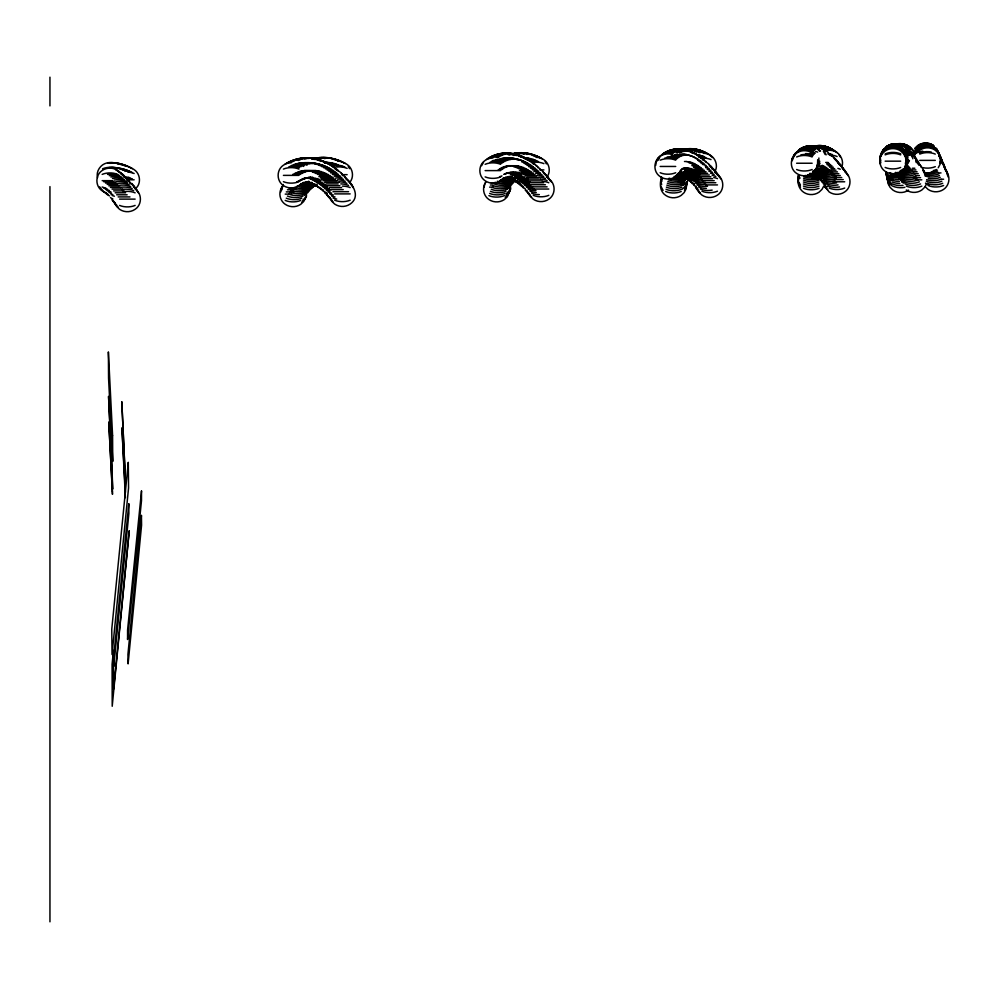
<?xml version="1.0" encoding="UTF-8"?>
<svg xmlns="http://www.w3.org/2000/svg" width="999" height="999" viewBox="0 0 999 999"><rect width="100%" height="100%" fill="white"/><g stroke="black" fill="none" stroke-linecap="round" stroke-linejoin="round"><path stroke-width="1.5" d="M280.856 191.895L281.506 188.012L283.379 184.503M281.993 189.773L282.642 185.889M484.19 187.125L484.84 183.242M509.665 190.647L507.355 196.741L504.433 199.513A13.224 12.575 0 0 1 488.898 199.513C483.266 195.679 481.78 187.387 485.976 181.955M510.626 187.125L509.977 191.009L508.104 194.518L505.182 197.29M655.669 165.459L656.318 161.576L658.204 158.067M661.613 176.998C659.577 183.329 659.502 191.308 665.671 195.379A13.224 12.575 0 0 0 681.218 195.379L684.14 192.607L686.013 189.098L687.399 180.881M791.907 160.951L792.332 158.354M792.482 160.065L794.792 153.971L797.714 151.186A13.224 12.575 0 0 1 813.248 151.186M798.626 175.911L797.976 179.795L798.626 183.691L800.499 187.188M798.701 178.122C797.04 183.292 799.113 189.061 803.508 192.183A13.224 12.575 0 0 0 819.043 192.183L821.965 189.398L823.85 185.901M816.945 167.12L817.382 164.535M818.481 162.662L816.171 168.756M819.767 161.226L817.457 167.32M841.932 166.696C843.88 160.914 840.871 154.845 835.913 151.673A13.224 12.575 0 0 0 824.063 149.887M880.906 153.996C878.87 160.052 879.42 167.495 885.151 171.328A13.224 12.575 0 0 0 900.686 171.328M881.043 155.619L881.48 153.034M905.494 165.047C907.529 158.991 906.98 151.548 901.248 147.715A13.224 12.575 0 0 0 885.713 147.715L882.791 150.499M906.318 161.226C907.979 156.069 905.906 150.287 901.51 147.178A13.224 12.575 0 0 0 885.976 147.178M907.404 157.892L905.718 162.812M912.736 154.558L913.086 151.686M912.849 154.87L913.311 152.098M913.011 155.295L913.448 152.71M913.223 155.832L915.534 149.738L918.456 146.953A13.224 12.575 0 0 1 933.99 146.953M939.709 163.287L940.134 160.689M282.292 186.738C278.097 192.17 279.583 200.462 285.214 204.296A13.224 12.575 0 0 0 300.749 204.296L303.684 201.511L305.557 198.014M306.643 195.779L304.77 199.288L301.848 202.073M350.075 182.055C354.258 176.611 352.784 168.319 347.153 164.498A13.224 12.575 0 0 0 343.469 162.712M481.63 165.709L483.516 162.213M510.776 188.886L508.903 192.395L505.969 195.18M546.84 177.298C551.023 171.865 549.55 163.574 543.906 159.74A13.224 12.575 0 0 0 536.138 157.343M657.317 160.689L659.19 157.18M658.341 159.915L660.214 156.406M660.876 181.331L662.125 178.996M680.519 170.342L678.633 173.838A13.224 12.575 0 0 1 676.286 175.287M679.582 172.852L681.468 169.343M680.581 171.965L681.83 169.63M685.814 184.353L687.699 180.856M687.2 182.755L685.326 186.264L682.392 189.048M684.877 188.274L686.75 184.765M684.477 190.384L686.363 186.875M714.585 172.09C718.169 166.808 716.158 159.241 711.038 155.707A13.224 12.575 0 0 0 703.259 153.297M793.531 156.706L795.404 153.197M794.193 156.044L796.078 152.547M815.596 169.63L817.482 166.134L817.694 159.653M816.795 167.982L818.668 164.473L818.893 158.004M820.042 163.274L818.169 166.771L815.246 169.555M881.168 153.459L883.054 149.95L886.275 146.741A13.224 12.575 0 0 1 901.822 146.741M880.693 154.645L883.353 149.525M883.703 149.201L880.531 155.419L879.882 159.303L880.531 163.187M882.229 152.51L883.478 150.175M880.419 156.294L882.292 152.785L885.214 150A13.224 12.575 0 0 1 900.761 150L903.683 152.785L905.556 156.294L906.205 160.177M880.344 157.28L882.229 153.771L885.151 150.986A13.224 12.575 0 0 1 900.686 150.986L903.608 153.771L905.494 157.28L906.143 161.164M905.369 163.137C908.141 159.041 907.567 153.446 904.744 149.525M905.494 163.774C908.703 159.453 908.703 153.334 905.494 149.001M905.943 163.686L907.816 160.177M906.43 163.699L908.316 160.202M906.967 163.836L908.853 160.327M907.554 164.073L909.427 160.577M913.91 153.883L915.783 150.387L918.718 147.602A13.224 12.575 0 0 1 934.252 147.602L937.549 150.699M914.21 154.645L916.095 151.136L919.018 148.364A13.224 12.575 0 0 1 934.552 148.364L937.474 151.136L941.133 158.079L941.782 161.963M914.56 155.507L916.445 152.01L919.367 149.226A13.224 12.575 0 0 1 934.902 149.226L938.311 152.422M926.635 183.716L924.749 187.225L921.827 190.01A13.224 12.575 0 0 1 906.293 190.01M938.223 167.77L940.096 164.261L940.746 160.377L939.784 155.007M302.984 199.95L305.906 197.165M506.818 193.157L509.74 190.384M683.441 185.339L686.363 182.555M793.681 155.844L796.615 153.059A13.224 12.575 0 0 1 812.15 153.059M882.579 151.149L885.501 148.364A13.224 12.575 0 0 1 901.036 148.364L903.97 151.149L905.843 154.645L906.493 158.541M882.417 151.91L885.339 149.126A13.224 12.575 0 0 1 900.873 149.126L903.795 151.91L905.681 155.419L906.33 159.303M914.984 148.264L917.919 145.429A13.224 12.575 0 0 1 933.453 145.429M915.047 148.464L917.994 145.567A13.224 12.575 0 0 1 933.528 145.567M915.159 148.776L918.118 145.804M915.321 149.201L918.243 146.416A13.224 12.575 0 0 1 933.79 146.416M916.832 152.984L919.754 150.212A13.224 12.575 0 0 1 935.301 150.212L938.223 152.984L942.257 160.677L942.906 164.56M919.754 160.377L935.301 160.377M885.151 161.164L900.686 161.164M684.49 161.501L686.95 161.501M687.162 161.85L689.622 161.85M688.536 162.2L690.996 162.2M825.686 162.45L828.146 162.45M688.711 162.662L692.394 162.662M690.147 163.224L693.83 163.224M796.615 163.237L812.15 163.237M826.935 163.461L829.382 163.461M691.608 163.911L695.292 163.911M693.081 164.698L696.765 164.698M826.972 164.598L830.656 164.598M508.304 165.709L516.67 165.734M691.87 165.597L698.276 165.597M506.78 165.934L510.464 165.934M828.271 165.822L831.955 165.822M511.875 165.971L518.281 165.971M505.294 166.259L508.978 166.259M513.498 166.309L519.905 166.309M660.177 166.458L675.711 166.458M503.833 166.708L507.517 166.708M513.773 166.771L521.54 166.771M693.393 166.608L699.799 166.608M829.595 167.17L833.278 167.17M502.397 167.258L506.081 167.258M515.434 167.333L523.201 167.333M693.568 167.732L701.335 167.732M500.998 167.932L504.682 167.932M517.107 168.019L524.875 168.019M912.374 168.232L914.834 168.232M830.956 168.619L834.64 168.619M499.625 168.706L503.309 168.706M518.781 168.806L526.56 168.806M695.129 168.968L702.896 168.968M498.289 169.593L501.973 169.593M520.479 169.705L528.246 169.705M912.237 169.905L915.921 169.905M540.222 169.917L543.906 169.917M696.703 170.305L704.482 170.305M829.607 170.18L836.013 170.18M304.32 170.492L316.059 170.517M302.61 170.704L310.389 170.704M485.139 170.604L500.674 170.604M519.455 170.717L529.957 170.717M311.276 170.742L317.807 170.742M300.924 171.041L308.691 171.041M310.302 171.091L319.568 171.091M299.25 171.478L307.018 171.478M312.075 171.553L321.341 171.553M698.301 171.766L706.068 171.766M913.361 171.678L917.045 171.678M521.166 171.84L531.668 171.84M831.006 171.853L837.412 171.853M297.59 172.04L305.357 172.04M312.475 172.115L323.102 172.115M295.954 172.702L303.721 172.702M314.248 172.802L324.875 172.802M938.548 172.927L941.008 172.927M521.528 173.077L533.379 173.077M697.177 173.314L707.679 173.314M294.343 173.489L302.11 173.489M316.021 173.589L326.648 173.589M831.068 173.626L838.835 173.626M914.51 173.564L918.193 173.564M292.744 174.375L300.524 174.375M523.251 174.425L535.102 174.425M317.794 174.5L328.421 174.5M343.469 174.663L347.153 174.663M698.801 174.987L709.29 174.987M283.416 175.374L298.951 175.374M319.555 175.512L330.182 175.512M832.504 175.499L840.271 175.499M915.696 175.549L919.38 175.549M524.975 175.874L536.825 175.874M318.868 176.648L331.955 176.648M699.063 176.761L710.913 176.761M125.15 177.21L128.834 177.21M526.698 177.435L538.548 177.435M833.965 177.485L841.732 177.485M912.824 177.635L920.591 177.635M126.923 177.959L130.607 177.959M320.629 177.884L333.703 177.884M700.699 178.646L712.549 178.646M125.974 178.821L132.38 178.821M321.141 179.221L335.452 179.221M525.961 179.108L540.272 179.108M941.145 179.221L943.605 179.221M832.716 179.583L843.218 179.583M127.735 179.808L134.141 179.808M915.421 179.832L921.827 179.832M102.173 180.669L112.662 180.669M322.877 180.682L337.187 180.682M702.334 180.632L714.185 180.632M527.672 180.881L541.995 180.881M103.859 181.806L114.361 181.806M832.854 181.781L844.704 181.781M324.613 182.243L338.923 182.243M528.159 182.767L543.706 182.767M703.97 182.717L715.833 182.717M491.271 182.992L493.731 182.992M105.544 183.054L116.034 183.054M326.323 183.916L338.174 183.916M107.205 184.403L117.695 184.403M529.87 184.753L545.417 184.753M490.434 185.002L492.894 185.002M705.619 184.915L717.482 184.915M328.022 185.702L339.872 185.702M108.841 185.864L119.331 185.864M531.58 186.85L547.115 186.85M489.635 187.125L493.331 187.125M110.452 187.437L120.941 187.437M329.707 187.587L341.558 187.587M288.624 187.762L296.391 187.762M533.266 189.048L548.801 189.048M112.038 189.123L122.54 189.123M331.368 189.585L343.219 189.585M287.437 189.773L293.843 189.773M113.611 190.909L124.101 190.909M333.017 191.683L348.551 191.683M286.301 191.895L294.081 191.895M115.147 192.807L125.637 192.807M334.64 193.893L350.174 193.893M285.214 194.118L291.621 194.118M116.658 194.805L127.148 194.805M118.132 196.915L129.982 196.915M119.58 199.126L135.127 199.126M934.315 147.228L937.237 150M941.183 161.801L945.017 167.158L945.666 171.041M908.178 149.4L916.695 159.278L919.005 165.372M909.889 151.324L912.824 154.108L914.697 157.617M910.813 152.46L913.735 155.232L915.608 158.741L916.258 162.625M911.762 153.696L914.684 156.468L916.995 162.562M913.723 155.969L915.671 157.817L917.981 163.911M916.895 160.652L920.716 166.009M918.193 163.386L921.115 166.171M922.801 170.592L924.749 172.452M925.136 186.613L928.059 189.398A13.224 12.575 0 0 0 943.605 189.398C949.237 185.564 950.711 177.273 946.528 171.828M887.462 174.113L890.384 176.898M890.908 180.157L887.986 177.372L886.101 173.863M890.259 181.006L886.438 175.649L885.788 171.766M891.608 183.828L888.685 181.044L886.812 177.547M892.032 185.826L889.11 183.042L887.224 179.545L886.163 173.664M834.64 158.454L837.562 161.239L839.435 164.735M836.013 160.015L840.196 165.135M837.412 161.676L840.334 164.46L842.219 167.969M838.835 163.449L841.757 166.234L843.643 169.743M840.271 165.335L843.206 168.119L845.079 171.616M841.732 167.32L844.667 170.105L846.54 173.601M843.218 169.405L846.141 172.19L848.014 175.699M844.704 171.603C851.747 176.199 851.747 187.35 844.704 191.945A13.224 12.575 0 0 1 829.17 191.945L824.987 186.825M820.554 151.024L817.632 148.239A13.224 12.575 0 0 0 802.097 148.239M819.717 151.236L816.795 148.451A13.224 12.575 0 0 0 801.26 148.451M824.749 186.975L827.671 189.748M712.437 157.517L709.515 154.733A13.224 12.575 0 0 0 698.988 152.61M712.212 167.595L707.679 163.149A13.224 12.575 0 0 0 705.282 161.838M710.913 166.596L713.835 169.368L715.721 172.877M712.549 168.469L715.471 171.254L717.344 174.75M714.185 170.454L717.107 173.239L718.993 176.748M715.833 172.552L718.756 175.325L720.629 178.833M717.482 174.738C724.512 179.333 724.512 190.497 717.482 195.08A13.224 12.575 0 0 1 701.935 195.08L699.013 192.308L697.14 188.799M695.729 188.012L698.651 190.797M697.364 190.11L700.287 192.894M543.706 172.59L546.628 175.374L548.501 178.871M545.417 174.575L548.339 177.36L550.212 180.869M547.115 176.673L551.286 181.793M548.801 178.871C555.844 183.466 555.844 194.618 548.801 199.213A13.224 12.575 0 0 1 533.266 199.213L530.344 196.428L528.459 192.932M525.237 190.147L528.159 192.932M529.87 194.917L525.699 189.798M531.58 197.015L528.646 194.231L526.773 190.734M343.069 174.862L340.147 172.078A13.224 12.575 0 0 0 336.463 170.292M343.556 175.537L347.739 180.644M345.242 177.422C352.485 183.891 361.114 196.328 350.174 204.058A13.224 12.575 0 0 1 334.64 204.058L331.718 201.274L329.832 197.777M346.915 179.408L349.837 182.193L351.71 185.702M348.551 181.518L351.473 184.291L353.359 187.8M325.1 193.094L328.022 195.866M326.785 194.98L329.707 197.765M331.368 199.75L328.446 196.978L326.573 193.469M333.017 201.86L328.833 196.741M133.679 186.738L136.601 189.523L138.474 193.032M112.225 200.2L115.147 202.972M116.658 204.982L113.736 202.198L111.851 198.689M118.132 207.08L115.21 204.308L113.337 200.799M936.35 148.177L939.435 154.208M936.712 149.201L940.646 156.943L941.295 160.827M941.008 158.629L943.318 164.723M941.682 160.202L944.267 165.384L944.917 169.268M943.93 165.547L946.24 171.641M944.754 167.532L946.64 171.041L947.277 174.925M945.628 169.63L947.502 173.139L948.151 177.023M923.513 170.255L925.399 173.751M922.302 168.157L924.187 171.666M917.756 160.839L919.629 164.348M911.113 152.185L912.986 155.682M910.314 151.386L912.187 154.882L912.836 158.766M909.552 150.699L911.862 156.793M908.84 150.112L910.726 153.621M908.178 149.65L910.052 153.159M907.554 149.301L909.864 155.394M906.967 149.051L908.853 152.56M906.43 148.926L908.74 155.02M905.943 148.913L907.816 152.41M905.094 149.201L907.404 155.307M885.826 172.19L887.699 175.687L890.621 178.471A13.224 12.575 0 0 0 893.019 179.783M887.686 181.643L889.572 185.152M838.835 154.458L840.084 156.793M838.086 163.287L836.213 159.778L833.278 157.005A13.224 12.575 0 0 0 830.881 155.682M834.877 158.441L836.138 160.777M833.578 157.205L834.839 159.54M824.312 151.299L826.198 154.808M823.313 151.061L825.199 154.57M798.775 175.886L800.024 178.222M799.212 182.742L800.461 185.077M710.601 165.934L712.474 169.43M708.99 164.373L710.252 166.708M661.213 186.875L663.099 190.384M545.117 161.563L546.366 163.898M546.166 175.824L541.995 170.704A13.224 12.575 0 0 0 539.597 169.393M543.194 171.716L544.443 174.051M348.276 166.309L349.525 168.644M344.792 176.536L346.041 178.871M341.346 173.289L342.595 175.624M137 190.921L135.115 187.412L132.193 184.64A13.224 12.575 0 0 0 129.795 183.317M133.604 185.414L134.865 187.75M132.068 183.516L133.953 187.025M114.785 203.009L116.658 206.518L119.58 209.303A13.224 12.575 0 0 0 135.127 209.303C142.158 204.708 142.158 193.556 135.127 188.961C141.471 184.291 140.584 173.851 134.141 169.63A13.224 12.575 0 0 0 130.457 167.844M99.688 186.863L103.859 191.97A13.224 12.575 0 0 0 107.542 193.756M943.556 163.699L944.205 167.595M941.682 159.328L942.319 163.212M940.196 155.919L940.846 159.803M939.709 155.507L940.359 159.403M939.11 153.509L940.009 158.529M938.848 152.922L939.697 157.767M938.461 152.098L939.11 155.981M938.223 151.686L938.96 155.856M887.05 177.76L888.198 183.853L890.084 187.35L893.006 190.135A13.224 12.575 0 0 0 908.541 190.135M880.269 157.879L880.693 160.477M880.057 158.541L880.693 162.425M879.769 160.177L880.419 164.061M797.951 175.687L798.601 179.57M797.939 177.697L798.588 181.581M661.413 178.871L661.837 181.468M660.963 180.881L661.613 184.765M97.54 177.672C96.229 172.864 98.664 167.77 102.56 164.91A13.224 12.575 0 0 1 114.41 163.124M125.399 492.47L121.94 427.834L125.387 497.664M49.95 77.173L49.95 105.894M49.95 186.601L49.95 921.827M135.127 205.419A13.224 7.767 0 0 1 119.58 205.419M123.264 191.733A13.224 7.767 0 0 1 135.127 192.844M350.174 200.175A13.224 7.767 0 0 1 334.64 200.175M342.407 186.114A13.224 7.767 0 0 1 350.174 187.6M548.801 195.329A13.224 7.767 0 0 1 533.266 195.329M542.407 181.319A13.224 7.767 0 0 1 548.801 182.755M717.482 191.196A13.224 7.767 0 0 1 701.935 191.196M713.786 177.522A13.224 7.767 0 0 1 717.482 178.634M844.704 188.062A13.224 7.767 0 0 1 829.17 188.062M921.827 186.126A13.224 7.767 0 0 1 906.293 186.126M943.605 185.502A13.224 7.767 0 0 1 928.059 185.502M904.857 187.35A13.224 7.767 0 0 1 893.006 186.251M819.043 188.299A13.224 7.767 0 0 1 803.508 188.299M681.218 191.496A13.224 7.767 0 0 1 665.671 191.496M504.433 195.629A13.224 7.767 0 0 1 488.898 195.629M300.749 200.412A13.224 7.767 0 0 1 285.214 200.412M121.816 189.523A13.224 7.767 0 0 1 133.679 190.634M336.7 199.076A13.224 7.767 0 0 1 333.017 197.964M340.784 183.916A13.224 7.767 0 0 1 348.551 185.402M539.348 194.618A13.224 7.767 0 0 1 531.58 193.132M540.721 179.121A13.224 7.767 0 0 1 547.115 180.557M712.15 190.11A13.224 7.767 0 0 1 700.287 188.998M712.15 175.325A13.224 7.767 0 0 1 715.833 176.436M839.522 186.975A13.224 7.767 0 0 1 827.671 185.864M920.591 183.928A13.224 7.767 0 0 1 905.057 183.928M942.694 183.304A13.224 7.767 0 0 1 927.159 183.304M903.021 185.364A13.224 7.767 0 0 1 892.494 184.041M818.968 186.089A13.224 7.767 0 0 1 803.421 186.089M681.555 189.286A13.224 7.767 0 0 1 666.021 189.286M505.182 193.406A13.224 7.767 0 0 1 489.635 193.406M301.848 198.189A13.224 7.767 0 0 1 286.301 198.189M120.342 187.412A13.224 7.767 0 0 1 132.193 188.524M335.052 196.978A13.224 7.767 0 0 1 331.368 195.866M339.136 181.818A13.224 7.767 0 0 1 346.915 183.304M536.263 192.482A13.224 7.767 0 0 1 529.87 191.034M539.023 177.023A13.224 7.767 0 0 1 545.417 178.459M706.418 188.399A13.224 7.767 0 0 1 698.651 186.913M710.501 173.239A13.224 7.767 0 0 1 714.185 174.338M838.049 184.877A13.224 7.767 0 0 1 826.198 183.779M919.38 181.83A13.224 7.767 0 0 1 903.845 181.83M941.832 181.206A13.224 7.767 0 0 1 926.298 181.206M899.799 183.429A13.224 7.767 0 0 1 892.032 181.943M818.93 183.978A13.224 7.767 0 0 1 803.383 183.978M681.955 187.163A13.224 7.767 0 0 1 666.408 187.163M505.969 191.296A13.224 7.767 0 0 1 490.434 191.296M302.984 196.066A13.224 7.767 0 0 1 287.437 196.066M118.831 185.414A13.224 7.767 0 0 1 130.682 186.513M126.998 180.844A13.224 12.575 0 0 1 130.682 182.63M333.391 194.98A13.224 7.767 0 0 1 329.707 193.881M337.475 179.82A13.224 7.767 0 0 1 345.242 181.306M535.939 190.534A13.224 7.767 0 0 1 528.159 189.048M537.312 175.037A13.224 7.767 0 0 1 543.706 176.473M707.529 186.239A13.224 7.767 0 0 1 697.002 184.927M708.865 171.254A13.224 7.767 0 0 1 712.549 172.352M836.588 182.892A13.224 7.767 0 0 1 824.737 181.793M837.874 168.406A13.224 7.767 0 0 1 840.271 169.218M827.135 186.988A13.224 12.575 0 0 1 824.737 185.677M918.193 179.845A13.224 7.767 0 0 1 902.659 179.845M941.008 179.221A13.224 7.767 0 0 1 926.622 179.658M929.145 184.89A13.224 12.575 0 0 1 925.461 183.104M899.375 181.431A13.224 7.767 0 0 1 891.608 179.945M818.943 181.98A13.224 7.767 0 0 1 803.408 181.98M682.392 185.165A13.224 7.767 0 0 1 666.857 185.165M506.818 189.273A13.224 7.767 0 0 1 491.271 189.273M304.158 194.043A13.224 7.767 0 0 1 288.624 194.043M117.295 183.516A13.224 7.767 0 0 1 129.146 184.628M126.748 179.42A13.224 12.575 0 0 1 129.146 180.732M331.705 193.094A13.224 7.767 0 0 1 328.022 191.983M335.789 177.934A13.224 7.767 0 0 1 343.556 179.42M534.215 188.649A13.224 7.767 0 0 1 526.448 187.163M535.601 173.152A13.224 7.767 0 0 1 541.995 174.588M705.893 184.365A13.224 7.767 0 0 1 695.379 183.042M707.23 169.368A13.224 7.767 0 0 1 710.913 170.479M697.777 188.249A13.224 12.575 0 0 1 695.379 186.925M835.152 181.019A13.224 7.767 0 0 1 823.301 179.907M825.698 185.115A13.224 12.575 0 0 1 823.301 183.791M917.045 177.959A13.224 7.767 0 0 1 901.498 177.959M903.908 183.167A13.224 12.575 0 0 1 901.498 181.843M940.209 177.335A13.224 7.767 0 0 1 928.358 178.434M899 179.533A13.224 7.767 0 0 1 891.233 178.059M819.005 180.07A13.224 7.767 0 0 1 803.471 180.07M682.891 183.254A13.224 7.767 0 0 1 667.357 183.254M507.704 187.362A13.224 7.767 0 0 1 492.17 187.362M305.382 192.133A13.224 7.767 0 0 1 289.835 192.133M114.435 196.216A13.224 7.767 0 0 1 112.038 195.404M115.722 181.731A13.224 7.767 0 0 1 127.585 182.829M123.901 177.16A13.224 12.575 0 0 1 127.585 178.946M330.007 191.308A13.224 7.767 0 0 1 326.323 190.21M334.091 176.149A13.224 7.767 0 0 1 341.858 177.635M532.504 186.875A13.224 7.767 0 0 1 524.725 185.389M533.878 171.378A13.224 7.767 0 0 1 540.272 172.815M537.874 167.62A13.224 12.575 0 0 1 540.272 168.931M705.606 182.38A13.224 7.767 0 0 1 693.756 181.269M705.606 167.595A13.224 7.767 0 0 1 709.29 168.706M696.153 186.476A13.224 12.575 0 0 1 693.756 185.152M836.263 178.571A13.224 7.767 0 0 1 821.877 178.134M825.561 183.804A13.224 12.575 0 0 1 821.877 182.018M915.921 176.186A13.224 7.767 0 0 1 900.386 176.186M904.07 181.855A13.224 12.575 0 0 1 900.386 180.07M939.46 175.549A13.224 7.767 0 0 1 925.086 175.986M898.675 177.747A13.224 7.767 0 0 1 890.908 176.261M819.118 178.284A13.224 7.767 0 0 1 803.583 178.284M683.441 181.456A13.224 7.767 0 0 1 667.894 181.456M508.641 185.564A13.224 7.767 0 0 1 493.094 185.564M306.631 190.322A13.224 7.767 0 0 1 291.096 190.322M306.631 194.206A13.224 12.575 0 0 1 304.233 195.517M112.85 194.543A13.224 7.767 0 0 1 110.452 193.719M114.136 180.045A13.224 7.767 0 0 1 125.986 181.156M112.85 198.926A13.224 12.575 0 0 1 110.452 197.615M122.303 175.487A13.224 12.575 0 0 1 125.986 177.273M331.006 189.972A13.224 7.767 0 0 1 324.613 188.536M332.38 174.475A13.224 7.767 0 0 1 340.147 175.961M327.01 193.731A13.224 12.575 0 0 1 324.613 192.42M530.781 185.202A13.224 7.767 0 0 1 523.001 183.716M532.155 169.705A13.224 7.767 0 0 1 538.548 171.154M525.399 188.923A13.224 12.575 0 0 1 523.001 187.6M536.151 165.946A13.224 12.575 0 0 1 538.548 167.258M703.995 180.707A13.224 7.767 0 0 1 692.132 179.608M705.282 166.221A13.224 7.767 0 0 1 707.679 167.033M694.53 184.803A13.224 12.575 0 0 1 692.132 183.491M836.013 176.473A13.224 7.767 0 0 1 820.479 176.473M824.163 182.143A13.224 12.575 0 0 1 820.479 180.357M914.834 174.513A13.224 7.767 0 0 1 899.287 174.513M902.971 180.182A13.224 12.575 0 0 1 899.287 178.396M938.76 173.876A13.224 7.767 0 0 1 926.897 174.975M897.015 176.024A13.224 7.767 0 0 1 890.621 174.588M818.131 177.035A13.224 7.767 0 0 1 803.745 176.598M684.028 179.758A13.224 7.767 0 0 1 668.493 179.758M684.028 183.641A13.224 12.575 0 0 1 681.63 184.965M509.615 183.866A13.224 7.767 0 0 1 494.08 183.866M509.615 187.75A13.224 12.575 0 0 1 505.931 189.535M307.929 188.624A13.224 7.767 0 0 1 292.395 188.624M307.929 192.507A13.224 12.575 0 0 1 304.245 194.293M111.239 192.969A13.224 7.767 0 0 1 108.841 192.158M112.525 178.471A13.224 7.767 0 0 1 124.376 179.583M120.692 173.913A13.224 12.575 0 0 1 124.376 175.699M329.27 188.411A13.224 7.767 0 0 1 322.877 186.963M330.657 172.914A13.224 7.767 0 0 1 338.424 174.4M326.573 192.645A13.224 12.575 0 0 1 322.877 190.859M334.74 168.731A13.224 12.575 0 0 1 338.424 170.517M529.058 183.641A13.224 7.767 0 0 1 521.278 182.155M530.432 168.144A13.224 7.767 0 0 1 536.825 169.593M523.676 187.362A13.224 12.575 0 0 1 521.278 186.039M533.141 163.911A13.224 12.575 0 0 1 536.825 165.697M702.384 179.146A13.224 7.767 0 0 1 690.534 178.047A13.224 12.575 0 0 1 682.729 175.774M702.384 164.373A13.224 7.767 0 0 1 706.068 165.472M694.218 183.716A13.224 12.575 0 0 1 690.534 181.93M702.384 159.803A13.224 12.575 0 0 1 706.068 161.588M834.64 174.912A13.224 7.767 0 0 1 819.093 174.912M822.776 180.582A13.224 12.575 0 0 1 819.093 178.796M913.773 172.952A13.224 7.767 0 0 1 899.387 173.389M901.922 178.621A13.224 12.575 0 0 1 898.226 176.835M938.086 172.303A13.224 7.767 0 0 1 926.235 173.414M894.08 174.113A13.224 7.767 0 0 1 891.545 173.451M815.808 176.124A13.224 7.767 0 0 1 805.107 175.462M684.665 178.172A13.224 7.767 0 0 1 669.13 178.172M684.665 182.055A13.224 12.575 0 0 1 680.981 183.841M509.49 182.717A13.224 7.767 0 0 1 495.104 182.28M510.639 186.164A13.224 12.575 0 0 1 506.955 187.949M309.265 187.025A13.224 7.767 0 0 1 294.88 187.475M309.265 190.909A13.224 12.575 0 0 1 305.582 192.695M110.889 191.796A13.224 7.767 0 0 1 107.205 190.684M110.889 177.01A13.224 7.767 0 0 1 122.74 178.122M109.603 195.891A13.224 12.575 0 0 1 107.193 194.568M119.056 172.452A13.224 12.575 0 0 1 122.74 174.238M327.535 186.95A13.224 7.767 0 0 1 321.141 185.514M328.908 171.453A13.224 7.767 0 0 1 336.688 172.939M323.539 190.709A13.224 12.575 0 0 1 321.141 189.398M333.004 167.27A13.224 12.575 0 0 1 336.688 169.056M530.082 182.018A13.224 7.767 0 0 1 519.555 180.707M528.708 166.696A13.224 7.767 0 0 1 535.102 168.132M523.251 186.376A13.224 12.575 0 0 1 519.555 184.59M531.418 162.462A13.224 12.575 0 0 1 535.102 164.248M700.799 177.697A13.224 7.767 0 0 1 688.935 176.598M700.799 162.924A13.224 7.767 0 0 1 704.482 164.023M692.619 182.268A13.224 12.575 0 0 1 688.935 180.482M702.085 158.829A13.224 12.575 0 0 1 704.482 160.14M821.428 179.121A13.224 12.575 0 0 1 817.744 177.335M833.278 173.451A13.224 7.767 0 0 1 821.428 174.563M900.898 177.16A13.224 12.575 0 0 1 897.214 175.387M912.749 171.491A13.224 7.767 0 0 1 900.898 172.602M937.462 170.841A13.224 7.767 0 0 1 931.068 172.29M893.893 177.223A13.224 12.575 0 0 1 890.196 175.437M816.071 174.65A13.224 7.767 0 0 1 807.904 174.65M818.593 178.147A13.224 12.575 0 0 1 816.071 179.208M681.68 177.797A13.224 7.767 0 0 1 673.501 177.797M685.364 180.582A13.224 12.575 0 0 1 681.68 182.367M510.551 181.231A13.224 7.767 0 0 1 497.327 181.231M511.713 184.678A13.224 12.575 0 0 1 508.029 186.463M310.639 185.539A13.224 7.767 0 0 1 298.788 186.651M310.639 189.423A13.224 12.575 0 0 1 306.955 191.209M109.228 190.434A13.224 7.767 0 0 1 105.544 189.335M109.228 175.662A13.224 7.767 0 0 1 121.079 176.761M107.942 194.53A13.224 12.575 0 0 1 105.544 193.219M117.395 171.091A13.224 12.575 0 0 1 121.079 172.877M327.16 185.652A13.224 7.767 0 0 1 319.393 184.166M327.16 170.105A13.224 7.767 0 0 1 334.94 171.591M323.077 189.835A13.224 12.575 0 0 1 319.393 188.049M331.243 165.921A13.224 12.575 0 0 1 334.94 167.707M528.359 180.682A13.224 7.767 0 0 1 517.844 179.358M526.985 165.347A13.224 7.767 0 0 1 533.379 166.796M521.528 185.04A13.224 12.575 0 0 1 517.844 183.242M530.981 161.588A13.224 12.575 0 0 1 533.379 162.912M699.213 176.361A13.224 7.767 0 0 1 688.523 175.699M699.213 161.576A13.224 7.767 0 0 1 702.896 162.687M691.046 180.919A13.224 12.575 0 0 1 687.362 179.133M699.213 157.018A13.224 12.575 0 0 1 702.896 158.804M822.814 178.334A13.224 12.575 0 0 1 816.42 175.999M828.271 153.871A13.224 12.575 0 0 1 831.955 155.657M831.955 172.115A13.224 7.767 0 0 1 820.104 173.214M903.995 176.436A13.224 12.575 0 0 1 896.215 174.038M911.762 170.155A13.224 7.767 0 0 1 901.235 171.466M929.107 175.774A13.224 12.575 0 0 1 925.024 175.162M936.875 169.493A13.224 7.767 0 0 1 933.191 170.604M897.826 176.473A13.224 12.575 0 0 1 895.079 176.199M893.743 175.861A13.224 12.575 0 0 1 890.059 174.076M812.299 173.664A13.224 7.767 0 0 1 809.54 173.489M815.047 178.184A13.224 12.575 0 0 1 812.299 178.459M682.417 176.436A13.224 7.767 0 0 1 674.238 176.436M686.101 179.208A13.224 12.575 0 0 1 678.321 181.618M509.14 180.519A13.224 7.767 0 0 1 500.974 180.519M512.824 183.304A13.224 12.575 0 0 1 506.431 185.639M310.889 184.603A13.224 7.767 0 0 1 300.187 185.265M312.05 188.049A13.224 12.575 0 0 1 308.366 189.835M107.542 189.198A13.224 7.767 0 0 1 103.859 188.087M107.542 174.413A13.224 7.767 0 0 1 119.405 175.524M115.722 169.855A13.224 12.575 0 0 1 119.405 171.641M325.412 184.415A13.224 7.767 0 0 1 317.645 182.929M325.412 168.868A13.224 7.767 0 0 1 333.179 170.354M321.328 188.599A13.224 12.575 0 0 1 317.632 186.813M329.495 164.685A13.224 12.575 0 0 1 333.179 166.471M527.984 179.233A13.224 7.767 0 0 1 516.121 178.134M525.274 164.123A13.224 7.767 0 0 1 531.668 165.559M519.805 183.804A13.224 12.575 0 0 1 516.121 182.018M527.984 159.89A13.224 12.575 0 0 1 531.668 161.676M700.187 174.463A13.224 7.767 0 0 1 686.962 174.463M697.652 160.352A13.224 7.767 0 0 1 701.335 161.451M692.195 180.245A13.224 12.575 0 0 1 685.801 177.909M697.652 155.782A13.224 12.575 0 0 1 701.335 157.567M822.889 177.16A13.224 12.575 0 0 1 815.122 174.763M828.258 153.109A13.224 12.575 0 0 1 830.656 154.42M830.656 170.879A13.224 7.767 0 0 1 818.805 171.978M903.034 175.2A13.224 12.575 0 0 1 895.266 172.79M910.813 168.906A13.224 7.767 0 0 1 903.034 170.392M928.571 174.538A13.224 12.575 0 0 1 924.487 173.926M896.365 175.15A13.224 12.575 0 0 1 889.972 172.827M816.732 176.598A13.224 12.575 0 0 1 812.649 177.21M681.867 175.387A13.224 7.767 0 0 1 676.36 175.387M686.875 177.947A13.224 12.575 0 0 1 679.108 180.357M510.289 179.258A13.224 7.767 0 0 1 502.122 179.258M513.973 182.043A13.224 12.575 0 0 1 507.579 184.365M312.337 183.341A13.224 7.767 0 0 1 301.636 184.003M313.486 186.788A13.224 12.575 0 0 1 307.093 189.111M105.857 188.062A13.224 7.767 0 0 1 102.173 186.963M102.173 174.388A13.224 7.767 0 0 1 117.707 174.388M105.857 192.632A13.224 12.575 0 0 1 102.173 190.846C95.13 186.251 95.13 175.1 102.173 170.504A13.224 12.575 0 0 1 117.707 170.504M323.651 183.279A13.224 7.767 0 0 1 315.871 181.806M323.651 167.745A13.224 7.767 0 0 1 331.418 169.231M319.555 187.475A13.224 12.575 0 0 1 315.871 185.689M325.025 163.012A13.224 12.575 0 0 1 331.418 165.347M526.273 178.109A13.224 7.767 0 0 1 514.41 177.01M523.563 162.999A13.224 7.767 0 0 1 529.957 164.435M520.804 183.229A13.224 12.575 0 0 1 514.41 180.894M526.273 158.766A13.224 12.575 0 0 1 529.957 160.552M690.646 179.121A13.224 12.575 0 0 1 684.253 176.786M696.116 154.658A13.224 12.575 0 0 1 699.799 156.443M699.799 172.902A13.224 7.767 0 0 1 687.949 174.001M697.402 159.515A13.224 7.767 0 0 1 699.799 160.327M821.615 176.036A13.224 12.575 0 0 1 813.848 173.639M829.382 169.755A13.224 7.767 0 0 1 821.615 171.241M902.122 174.063A13.224 12.575 0 0 1 895.516 172.377M909.889 167.782A13.224 7.767 0 0 1 903.496 169.218M932.154 172.79A13.224 12.575 0 0 1 923.988 172.79M817.145 175.449A13.224 12.575 0 0 1 808.978 175.449M679.944 174.4A13.224 7.767 0 0 1 677.185 174.226M686.55 177.51A13.224 12.575 0 0 1 679.944 179.196M507.405 178.484A13.224 7.767 0 0 1 503.321 178.097M515.172 180.881A13.224 12.575 0 0 1 507.405 183.279M311.276 182.842A13.224 7.767 0 0 1 303.109 182.842M314.96 185.627A13.224 12.575 0 0 1 308.566 187.962M321.878 182.268A13.224 7.767 0 0 1 314.111 180.782M321.878 166.733A13.224 7.767 0 0 1 329.645 168.219M317.794 186.451A13.224 12.575 0 0 1 314.111 184.665M323.251 162A13.224 12.575 0 0 1 329.645 164.323M519.105 182.205A13.224 12.575 0 0 1 512.712 179.882M520.479 157.13A13.224 12.575 0 0 1 528.246 159.54M524.562 177.098A13.224 7.767 0 0 1 516.396 177.098M521.853 161.975A13.224 7.767 0 0 1 528.246 163.424M691.882 153.097A13.224 12.575 0 0 1 698.276 155.432M698.276 171.89A13.224 7.767 0 0 1 686.413 172.989M695.878 158.504A13.224 7.767 0 0 1 698.276 159.316M820.379 175.025A13.224 12.575 0 0 1 812.612 172.627M824.462 150.499A13.224 12.575 0 0 1 828.146 152.285M828.146 168.744A13.224 7.767 0 0 1 820.379 170.217M904.008 172.777A13.224 12.575 0 0 1 897.164 172.44M909.015 166.758A13.224 7.767 0 0 1 905.331 167.869M816.27 174.75A13.224 12.575 0 0 1 809.427 174.413M684.902 177.547A13.224 12.575 0 0 1 680.819 178.159M515.247 180.544A13.224 12.575 0 0 1 508.628 182.243M316.471 184.578A13.224 12.575 0 0 1 308.691 186.975M320.105 181.368A13.224 7.767 0 0 1 313.499 180.32M320.105 165.822A13.224 7.767 0 0 1 327.872 167.308M316.021 185.552A13.224 12.575 0 0 1 312.337 183.766M320.105 161.026A13.224 12.575 0 0 1 327.872 163.424M518.781 181.381A13.224 12.575 0 0 1 511.013 178.971M518.781 156.231A13.224 12.575 0 0 1 526.56 158.629M522.864 176.199A13.224 7.767 0 0 1 514.697 176.199M522.864 161.413A13.224 7.767 0 0 1 526.56 162.525M688.998 177.273A13.224 12.575 0 0 1 681.231 174.862M693.081 152.747A13.224 12.575 0 0 1 696.765 154.533M696.765 170.979A13.224 7.767 0 0 1 686.251 172.303M694.367 157.605A13.224 7.767 0 0 1 696.765 158.416M821.915 173.838A13.224 12.575 0 0 1 812.549 172.427M823.251 149.588A13.224 12.575 0 0 1 826.935 151.373M826.935 167.832A13.224 7.767 0 0 1 819.168 169.318M903.171 171.865A13.224 12.575 0 0 1 900.411 172.14M908.178 165.859A13.224 7.767 0 0 1 904.495 166.958M814.023 174.101A13.224 12.575 0 0 1 809.939 173.489M685.826 176.611A13.224 12.575 0 0 1 677.647 176.611M513.986 180.682A13.224 12.575 0 0 1 509.902 181.306M316.845 184.353A13.224 12.575 0 0 1 310.227 186.039M321.091 180.394A13.224 7.767 0 0 1 311.725 179.533M318.331 165.035A13.224 7.767 0 0 1 326.111 166.521M316.958 185.302A13.224 12.575 0 0 1 310.564 182.967M318.331 160.227A13.224 12.575 0 0 1 326.111 162.625M517.107 180.582A13.224 12.575 0 0 1 509.328 178.184M518.481 155.507A13.224 12.575 0 0 1 524.875 157.842M521.191 175.399A13.224 7.767 0 0 1 513.011 175.399M521.191 160.627A13.224 7.767 0 0 1 524.875 161.726M687.524 176.473A13.224 12.575 0 0 1 679.745 174.076M691.608 151.948A13.224 12.575 0 0 1 695.292 153.734M695.292 170.192A13.224 7.767 0 0 1 687.524 171.678M692.894 156.806A13.224 7.767 0 0 1 695.292 157.617M822.077 172.715A13.224 12.575 0 0 1 813.898 172.715M822.077 148.801A13.224 12.575 0 0 1 825.761 150.587M825.761 167.045A13.224 7.767 0 0 1 819.367 168.481M903.708 170.729A13.224 12.575 0 0 1 900.998 171.279M903.708 146.816A13.224 12.575 0 0 1 907.392 148.601M907.392 165.06A13.224 7.767 0 0 1 904.994 165.871M682.704 176.398A13.224 12.575 0 0 1 678.621 175.787M513.973 180.195A13.224 12.575 0 0 1 508.466 180.195M315.884 184.603A13.224 12.575 0 0 1 311.788 185.215M316.571 184.69A13.224 12.575 0 0 1 308.791 182.293M316.571 159.553A13.224 12.575 0 0 1 324.338 161.95M319.318 179.72A13.224 7.767 0 0 1 312.475 179.508M316.571 164.348A13.224 7.767 0 0 1 324.338 165.834M515.434 179.907A13.224 12.575 0 0 1 507.654 177.51M515.434 154.758A13.224 12.575 0 0 1 523.201 157.168M522.04 174.063A13.224 7.767 0 0 1 512.674 174.937M516.808 159.603A13.224 7.767 0 0 1 523.201 161.051M688.811 175.524A13.224 12.575 0 0 1 678.296 173.401M687.437 150.724A13.224 12.575 0 0 1 693.83 153.059M693.83 169.518A13.224 7.767 0 0 1 686.063 170.991M691.433 156.131A13.224 7.767 0 0 1 693.83 156.943M820.928 172.028A13.224 12.575 0 0 1 812.761 172.028M818.218 147.565A13.224 12.575 0 0 1 824.612 149.9M824.612 166.358A13.224 7.767 0 0 1 820.928 167.457M906.63 168.257A13.224 12.575 0 0 1 900.236 170.592M906.63 147.914A13.224 12.575 0 0 0 904.232 146.591A13.224 12.575 0 0 1 912 148.938M683.703 175.699A13.224 12.575 0 0 1 679.62 175.075M512.562 179.758A13.224 12.575 0 0 1 509.802 179.483M314.797 184.116A13.224 12.575 0 0 1 308.179 182.43M312.038 159.253A13.224 12.575 0 0 1 322.565 161.376M318.881 178.933A13.224 7.767 0 0 1 310.714 178.933M314.797 163.774A13.224 7.767 0 0 1 322.565 165.26M513.773 179.333A13.224 12.575 0 0 1 507.155 177.647M513.773 154.196A13.224 12.575 0 0 1 521.54 156.593M520.392 173.489A13.224 7.767 0 0 1 511.026 174.363M517.857 159.378A13.224 7.767 0 0 1 521.54 160.477M688.711 174.613A13.224 12.575 0 0 1 678.021 173.539M684.627 150.087A13.224 12.575 0 0 1 692.394 152.485M692.394 168.943A13.224 7.767 0 0 1 684.627 170.429M689.997 155.557A13.224 7.767 0 0 1 692.394 156.368M822.352 170.379A13.224 12.575 0 0 1 812.974 171.791M815.733 146.928A13.224 12.575 0 0 1 823.501 149.326M823.501 165.784A13.224 7.767 0 0 1 819.817 166.895M905.918 167.682A13.224 12.575 0 0 1 902.234 169.468M902.234 145.554A13.224 12.575 0 0 1 905.918 147.34M930.369 144.855A13.224 12.575 0 0 1 934.053 146.641M683.378 175.025A13.224 12.575 0 0 1 678.146 173.401M682.005 150.225A13.224 12.575 0 0 1 684.752 149.95M512.562 179.083A13.224 12.575 0 0 1 509.852 178.546M511.188 154.296A13.224 12.575 0 0 1 516.695 154.296M312.25 159.028A13.224 12.575 0 0 1 314.997 158.754M317.12 178.484A13.224 7.767 0 0 1 310.277 178.696M313.037 163.324A13.224 7.767 0 0 1 319.643 164.36M313.037 183.666A13.224 12.575 0 0 1 308.941 183.042M313.037 158.516A13.224 12.575 0 0 1 320.804 160.926M514.885 178.609A13.224 12.575 0 0 1 505.519 177.198M509.378 154.021A13.224 12.575 0 0 1 519.905 156.144M519.905 172.602A13.224 7.767 0 0 1 512.137 174.076M513.511 158.579A13.224 7.767 0 0 1 519.905 160.027M687.312 174.163A13.224 12.575 0 0 1 679.145 174.163M683.229 149.625A13.224 12.575 0 0 1 690.996 152.035M690.996 168.481A13.224 7.767 0 0 1 684.602 169.93M687.312 154.808A13.224 7.767 0 0 1 690.996 155.919M822.427 169.206A13.224 12.575 0 0 1 814.66 171.616M816.033 146.541A13.224 12.575 0 0 1 822.427 148.863M822.427 165.322A13.224 7.767 0 0 1 820.029 166.134M901.573 145.08A13.224 12.575 0 0 1 905.256 146.865M927.434 143.831A13.224 12.575 0 0 1 933.828 146.166M681.768 150.075A13.224 12.575 0 0 1 684.465 149.525M511.263 154.133A13.224 12.575 0 0 1 515.347 153.521M312.55 158.878A13.224 12.575 0 0 1 316.633 158.254M315.359 178.134A13.224 7.767 0 0 1 308.516 178.346M311.276 162.974A13.224 7.767 0 0 1 317.882 164.023M311.276 183.317A13.224 12.575 0 0 1 307.18 182.705M311.276 158.179A13.224 12.575 0 0 1 319.043 160.577M514.597 177.922A13.224 12.575 0 0 1 506.418 177.922M510.501 153.396A13.224 12.575 0 0 1 518.281 155.794M518.281 172.253A13.224 7.767 0 0 1 510.501 173.739M511.888 158.242A13.224 7.767 0 0 1 518.281 159.678M685.926 173.814A13.224 12.575 0 0 1 677.759 173.814A13.224 12.575 0 0 0 687.112 172.502M681.842 149.288A13.224 12.575 0 0 1 689.622 151.686M689.622 168.144A13.224 7.767 0 0 1 685.926 169.243M685.926 154.47A13.224 7.767 0 0 1 689.622 155.569M821.39 168.856A13.224 12.575 0 0 1 813.623 171.266M813.623 146.116A13.224 12.575 0 0 1 821.39 148.526M896.852 144.118A13.224 12.575 0 0 1 904.632 146.516M918.081 145.991A13.224 12.575 0 0 1 933.628 145.991M895.978 144.318A13.224 12.575 0 0 1 901.485 144.318M814.497 146.254A13.224 12.575 0 0 1 820.004 146.254M682.891 149.7A13.224 12.575 0 0 1 686.975 149.088M512.712 153.759A13.224 12.575 0 0 1 516.795 153.147M314.21 158.491A13.224 12.575 0 0 1 321.054 158.154A13.224 12.575 0 0 1 329.22 158.092M312.275 182.805A13.224 12.575 0 0 1 305.432 182.467M306.768 158.217A13.224 12.575 0 0 1 316.134 159.628M313.599 177.897A13.224 7.767 0 0 1 309.515 178.284M309.515 162.737A13.224 7.767 0 0 1 316.134 163.786M512.986 177.697A13.224 12.575 0 0 1 504.82 177.697M508.903 153.159A13.224 12.575 0 0 1 516.67 155.569M516.67 172.015A13.224 7.767 0 0 1 508.903 173.501M510.277 158.004A13.224 7.767 0 0 1 516.67 159.453M680.494 149.051A13.224 12.575 0 0 1 688.274 151.448M688.274 167.907A13.224 7.767 0 0 1 684.577 169.006M684.59 154.233A13.224 7.767 0 0 1 688.274 155.332M820.391 168.619A13.224 12.575 0 0 1 813.998 170.954M809.864 146.154A13.224 12.575 0 0 1 820.391 148.289M888.511 146.279A13.224 12.575 0 0 1 892.194 144.493M893.518 144.143A13.224 12.575 0 0 1 904.045 146.279M894.992 144.405A13.224 12.575 0 0 1 905.693 145.479M813.948 146.341A13.224 12.575 0 0 1 822.115 146.341M681.53 150.512A13.224 12.575 0 0 1 692.232 149.438M514.185 153.496A13.224 12.575 0 0 1 521.028 153.147M313.361 159.291A13.224 12.575 0 0 1 324.063 158.229M311.863 182.355A13.224 12.575 0 0 1 303.696 182.342M303.696 158.441A13.224 12.575 0 0 1 314.385 159.503M311.863 177.785A13.224 7.767 0 0 1 307.779 178.159M307.779 162.625A13.224 7.767 0 0 1 314.385 163.661M511.401 177.572A13.224 12.575 0 0 1 504.57 177.909M507.317 153.047A13.224 12.575 0 0 1 515.084 155.444M515.084 171.903A13.224 7.767 0 0 1 508.691 173.339M507.317 157.842A13.224 7.767 0 0 1 515.084 159.328M686.95 171.678A13.224 12.575 0 0 1 679.183 174.076M676.423 149.201A13.224 12.575 0 0 1 686.95 151.336M686.95 167.782A13.224 7.767 0 0 1 683.266 168.893M683.266 154.108A13.224 7.767 0 0 1 686.95 155.22M819.43 168.494A13.224 12.575 0 0 1 813.036 170.829M807.579 146.378A13.224 12.575 0 0 1 819.43 148.164M887.974 146.141A13.224 12.575 0 0 1 903.508 146.141M895.379 144.268A13.224 12.575 0 0 1 907.229 146.054M814.772 146.191A13.224 12.575 0 0 1 822.939 146.191M682.742 150.35A13.224 12.575 0 0 1 693.443 149.288M513.161 154.408A13.224 12.575 0 0 1 523.863 153.334M315.072 159.141A13.224 12.575 0 0 1 325.761 158.067M310.127 182.342A13.224 12.575 0 0 1 303.284 182.68M299.425 159.503A13.224 12.575 0 0 1 310.127 158.429M312.65 177.11A13.224 7.767 0 0 1 306.044 178.159M303.284 162.787A13.224 7.767 0 0 1 312.65 163.661M512.362 176.498A13.224 12.575 0 0 1 505.756 178.184M501.673 153.659A13.224 12.575 0 0 1 513.523 155.444M513.523 171.89A13.224 7.767 0 0 1 509.84 173.002M505.756 157.842A13.224 7.767 0 0 1 513.523 159.328M685.664 171.666A13.224 12.575 0 0 1 677.896 174.063M673.813 149.538A13.224 12.575 0 0 1 685.664 151.324M685.664 167.782A13.224 7.767 0 0 1 683.266 168.594M681.98 154.108A13.224 7.767 0 0 1 685.664 155.207M818.506 168.481A13.224 12.575 0 0 1 814.822 170.267M802.971 148.152A13.224 12.575 0 0 1 818.506 148.152M887.474 146.129A13.224 12.575 0 0 1 903.021 146.129M895.816 144.231A13.224 12.575 0 0 1 907.666 146.016M815.646 146.154A13.224 12.575 0 0 1 823.813 146.154M683.99 150.312A13.224 12.575 0 0 1 694.68 149.238M514.697 154.358A13.224 12.575 0 0 1 525.399 153.297M319.318 158.029A13.224 12.575 0 0 1 327.485 158.029M102.56 168.794A13.224 7.767 0 0 1 114.41 167.695M308.404 182.442A13.224 12.575 0 0 1 304.32 183.067M296.553 160.315A13.224 12.575 0 0 1 308.404 158.529M310.939 177.223A13.224 7.767 0 0 1 304.32 178.259M301.573 162.887A13.224 7.767 0 0 1 310.939 163.761M511.988 175.886A13.224 12.575 0 0 1 504.22 178.284M496.441 155.544A13.224 12.575 0 0 1 510.826 154.833M511.988 172.003A13.224 7.767 0 0 1 508.304 173.102M504.22 157.942A13.224 7.767 0 0 1 511.988 159.428M684.415 171.766A13.224 12.575 0 0 1 678.021 174.101M668.868 151.423A13.224 12.575 0 0 1 684.415 151.423M684.415 167.882A13.224 7.767 0 0 1 682.017 168.694M680.731 154.208A13.224 7.767 0 0 1 684.415 155.307M817.632 168.581A13.224 12.575 0 0 1 815.234 169.905M815.234 151.311A13.224 7.767 0 0 1 817.632 152.135M887.037 146.216A13.224 12.575 0 0 1 902.572 146.216M896.29 144.318A13.224 12.575 0 0 1 908.153 146.104M816.558 146.229A13.224 12.575 0 0 1 828.408 148.014M685.264 150.387A13.224 12.575 0 0 1 698.501 150.387M516.258 154.433A13.224 12.575 0 0 1 529.495 154.433M325.137 162.288A13.224 7.767 0 0 1 327.884 162.45M108.029 163.199A13.224 12.575 0 0 1 118.731 164.273M108.029 167.77A13.224 7.767 0 0 1 116.196 167.77M309.228 181.593A13.224 12.575 0 0 1 302.61 183.279M294.842 160.539A13.224 12.575 0 0 1 306.693 158.754M310.389 176.998A13.224 7.767 0 0 1 303.996 178.434M298.526 163.324A13.224 7.767 0 0 1 309.228 163.986M510.464 176.099A13.224 12.575 0 0 1 502.697 178.509M496.091 155.045A13.224 12.575 0 0 1 509.315 155.045M510.464 172.215A13.224 7.767 0 0 1 506.78 173.327M502.697 158.167A13.224 7.767 0 0 1 510.464 159.653M683.191 171.978A13.224 12.575 0 0 1 679.507 173.764M667.657 151.636A13.224 12.575 0 0 1 683.191 151.636M679.507 154.42A13.224 7.767 0 0 1 683.191 155.532M816.795 168.794A13.224 12.575 0 0 1 814.397 170.117M886.637 146.428A13.224 12.575 0 0 1 902.172 146.428M898.151 144.168A13.224 12.575 0 0 1 908.678 146.291M817.507 146.416A13.224 12.575 0 0 1 829.357 148.202M686.588 150.562A13.224 12.575 0 0 1 700.961 151.286M517.844 154.608A13.224 12.575 0 0 1 528.546 153.546M322.802 158.279A13.224 12.575 0 0 1 333.491 159.353M326.885 162.462A13.224 7.767 0 0 1 330.969 162.849M109.828 163.386A13.224 12.575 0 0 1 120.517 164.46M109.828 167.957A13.224 7.767 0 0 1 117.994 167.957M308.691 181.206A13.224 12.575 0 0 1 300.924 183.616M294.305 160.152A13.224 12.575 0 0 1 305.007 159.078M308.691 177.322A13.224 7.767 0 0 1 302.297 178.771M296.84 163.649A13.224 7.767 0 0 1 307.53 164.311M508.978 176.436A13.224 12.575 0 0 1 502.584 178.771M493.444 156.094A13.224 12.575 0 0 1 505.294 154.308M508.978 172.552A13.224 7.767 0 0 1 505.294 173.651M501.211 158.491A13.224 7.767 0 0 1 508.978 159.977M682.005 172.315A13.224 12.575 0 0 1 678.321 174.101M666.47 151.973A13.224 12.575 0 0 1 682.005 151.973M675.611 154.408A13.224 7.767 0 0 1 682.005 155.856M800.461 148.776A13.224 12.575 0 0 1 815.996 148.776M901.485 144.193A13.224 12.575 0 0 1 909.252 146.591M818.506 146.716A13.224 12.575 0 0 1 830.356 148.501M687.936 150.861A13.224 12.575 0 0 1 702.309 151.573M521.99 153.834A13.224 12.575 0 0 1 533.841 155.619M523.314 158.192A13.224 7.767 0 0 1 528.821 158.192M324.563 158.579A13.224 12.575 0 0 1 336.413 160.364M324.563 163.137A13.224 7.767 0 0 1 332.729 163.137M112.949 168.044A13.224 7.767 0 0 1 122.315 168.906M115.697 163.062A13.224 12.575 0 0 1 123.464 165.472M307.018 181.656A13.224 12.575 0 0 1 300.624 183.991M291.483 161.314A13.224 12.575 0 0 1 301.998 159.191M307.018 177.772A13.224 7.767 0 0 1 303.334 178.871M295.167 164.098A13.224 7.767 0 0 1 307.018 165.197M507.517 176.873A13.224 12.575 0 0 1 503.833 178.659M491.983 156.531A13.224 12.575 0 0 1 503.833 154.745M507.517 172.989A13.224 7.767 0 0 1 505.119 173.801M499.75 158.941A13.224 7.767 0 0 1 507.517 160.414M680.868 172.752A13.224 12.575 0 0 1 678.471 174.063M665.322 152.41A13.224 12.575 0 0 1 680.868 152.41M674.475 154.857A13.224 7.767 0 0 1 680.868 156.294M799.699 149.213A13.224 12.575 0 0 1 815.246 149.213M811.563 151.998A13.224 7.767 0 0 1 815.246 153.097M899.35 144.892A13.224 12.575 0 0 1 909.877 147.015M819.542 147.128A13.224 12.575 0 0 1 831.393 148.913M689.31 151.274A13.224 12.575 0 0 1 703.696 151.985M523.626 154.246A13.224 12.575 0 0 1 535.476 156.031M524.95 158.604A13.224 7.767 0 0 1 530.457 158.604M327.66 163.337A13.224 7.767 0 0 1 334.503 163.549M330.419 158.366A13.224 12.575 0 0 1 337.025 160.052M114.735 168.456A13.224 7.767 0 0 1 125.262 169.768M117.495 163.474A13.224 12.575 0 0 1 125.262 165.884M305.357 182.205A13.224 12.575 0 0 1 301.673 183.991M289.822 161.863A13.224 12.575 0 0 1 300.349 159.74M305.357 178.322A13.224 7.767 0 0 1 301.673 179.433M293.506 164.648A13.224 7.767 0 0 1 304.208 165.31M506.081 177.435A13.224 12.575 0 0 1 502.397 179.221M490.546 157.093A13.224 12.575 0 0 1 502.397 155.307M506.081 173.551A13.224 7.767 0 0 1 503.683 174.363M495.566 159.665A13.224 7.767 0 0 1 506.081 160.976M679.757 173.302A13.224 12.575 0 0 1 677.359 174.613M664.21 152.959A13.224 12.575 0 0 1 679.757 152.959M671.99 155.357A13.224 7.767 0 0 1 679.757 156.843M799 149.763A13.224 12.575 0 0 1 814.535 149.763M810.851 152.547A13.224 7.767 0 0 1 814.535 153.646M902.771 145.142A13.224 12.575 0 0 1 910.539 147.54M820.616 147.652A13.224 12.575 0 0 1 832.467 149.438M693.256 150.724A13.224 12.575 0 0 1 705.107 152.51M697.339 154.907A13.224 7.767 0 0 1 700.087 155.082M526.598 154.42A13.224 12.575 0 0 1 537.125 156.543M525.274 159.328A13.224 7.767 0 0 1 533.441 159.328M328.109 164.073A13.224 7.767 0 0 1 336.276 164.073M332.192 158.891A13.224 12.575 0 0 1 339.96 161.289M119.281 163.998A13.224 12.575 0 0 1 127.048 166.408M119.281 168.806A13.224 7.767 0 0 1 127.048 170.292M303.721 182.879A13.224 12.575 0 0 1 300.037 184.665M288.187 162.537A13.224 12.575 0 0 1 298.713 160.414M303.721 178.996A13.224 7.767 0 0 1 300.037 180.095M291.87 165.31A13.224 7.767 0 0 1 303.721 166.421M504.682 178.097A13.224 12.575 0 0 1 500.998 179.882M489.148 157.755A13.224 12.575 0 0 1 500.998 155.969M492.832 160.539A13.224 7.767 0 0 1 504.682 161.638M663.149 153.621A13.224 12.575 0 0 1 677.522 152.909M670.916 156.031A13.224 7.767 0 0 1 678.683 157.505M798.326 150.424A13.224 12.575 0 0 1 813.873 150.424M810.189 153.197A13.224 7.767 0 0 1 813.873 154.308M903.471 145.779A13.224 12.575 0 0 1 911.238 148.177M821.727 148.289A13.224 12.575 0 0 1 833.578 150.062M694.692 151.349A13.224 12.575 0 0 1 706.543 153.134M698.776 155.532A13.224 7.767 0 0 1 702.859 155.919M526.948 159.965A13.224 7.767 0 0 1 535.114 159.965M531.031 154.783A13.224 12.575 0 0 1 538.798 157.18M329.895 164.698A13.224 7.767 0 0 1 338.074 164.698M333.978 159.515A13.224 12.575 0 0 1 341.758 161.925M121.066 164.648A13.224 12.575 0 0 1 128.834 167.045M121.066 169.443A13.224 7.767 0 0 1 128.834 170.929M302.11 183.654A13.224 12.575 0 0 1 299.712 184.977M286.576 163.312A13.224 12.575 0 0 1 294.343 160.914M302.11 179.77A13.224 7.767 0 0 1 298.426 180.869M290.259 166.096A13.224 7.767 0 0 1 300.949 166.758M503.309 178.883A13.224 12.575 0 0 1 499.625 180.669M487.774 158.541A13.224 12.575 0 0 1 499.625 156.756M491.458 161.314A13.224 7.767 0 0 1 503.309 162.425M662.112 154.395A13.224 12.575 0 0 1 673.963 152.61M667.132 156.968A13.224 7.767 0 0 1 677.647 158.279M805.481 153.596A13.224 7.767 0 0 1 813.248 155.07M919.018 152.248A13.224 7.767 0 0 1 922.701 151.136M822.876 149.026A13.224 12.575 0 0 1 834.727 150.812M696.166 152.098A13.224 12.575 0 0 1 708.016 153.883M700.249 156.281A13.224 7.767 0 0 1 704.332 156.656M528.633 160.702A13.224 7.767 0 0 1 536.8 160.702M532.717 155.519A13.224 12.575 0 0 1 540.484 157.917M331.693 165.447A13.224 7.767 0 0 1 343.544 166.546M335.776 160.265A13.224 12.575 0 0 1 343.544 162.662M124.213 165.459A13.224 12.575 0 0 1 130.607 167.795M122.84 170.192A13.224 7.767 0 0 1 130.607 171.678M300.524 184.553A13.224 12.575 0 0 1 296.828 186.338M284.977 164.211A13.224 12.575 0 0 1 292.744 161.801M300.524 180.657A13.224 7.767 0 0 1 296.828 181.768M288.661 166.983A13.224 7.767 0 0 1 299.363 167.645M501.973 179.77A13.224 12.575 0 0 1 499.575 181.081M486.438 159.428A13.224 12.575 0 0 1 498.289 157.642M501.973 175.886A13.224 7.767 0 0 1 499.575 176.698M490.122 162.213A13.224 7.767 0 0 1 501.973 163.312M676.66 175.624A13.224 12.575 0 0 1 674.263 176.948M672.976 153.496A13.224 12.575 0 0 0 661.126 155.282C653.558 159.877 652.534 171.628 660.177 176.623A13.224 12.575 0 0 0 675.711 176.623M664.81 158.067A13.224 7.767 0 0 1 676.66 159.166M812.674 152.073A13.224 12.575 0 0 0 797.14 152.073C789.997 156.905 789.085 168.469 796.615 173.401A13.224 12.575 0 0 0 812.15 173.401M800.823 154.857A13.224 7.767 0 0 1 812.674 155.956M885.214 153.883A13.224 7.767 0 0 1 900.761 153.883M919.367 153.109A13.224 7.767 0 0 1 931.218 152.01M905.019 147.39A13.224 12.575 0 0 1 912.786 149.8M828.146 154.071A13.224 7.767 0 0 1 832.229 154.458M698.988 157.305A13.224 7.767 0 0 1 705.831 157.517M530.344 161.563A13.224 7.767 0 0 1 538.511 161.563M534.428 156.381A13.224 12.575 0 0 1 542.195 158.779M333.491 166.309A13.224 7.767 0 0 1 345.342 167.407M337.575 161.126A13.224 12.575 0 0 1 345.342 163.524M124.613 171.054A13.224 7.767 0 0 1 132.38 172.54M128.696 166.87A13.224 12.575 0 0 1 132.38 168.656M298.951 181.668A13.224 7.767 0 0 1 283.416 181.668M283.416 169.093A13.224 7.767 0 0 1 298.951 169.093M298.951 185.552A13.224 12.575 0 0 1 283.416 185.552C276.373 180.956 276.373 169.805 283.416 165.21A13.224 12.575 0 0 1 291.184 162.812M500.674 176.885A13.224 7.767 0 0 1 485.139 176.885M485.139 164.311A13.224 7.767 0 0 1 500.674 164.311M500.674 180.769A13.224 12.575 0 0 1 485.139 180.769C478.096 176.174 478.096 165.022 485.139 160.427A13.224 12.575 0 0 1 492.907 158.029M675.711 172.74A13.224 7.767 0 0 1 660.177 172.74M660.177 160.165A13.224 7.767 0 0 1 675.711 160.165M660.177 156.281A13.224 12.575 0 0 1 672.027 154.495M812.15 169.518A13.224 7.767 0 0 1 796.615 169.518M796.615 156.955A13.224 7.767 0 0 1 812.15 156.955M900.686 167.445A13.224 7.767 0 0 1 885.151 167.445M885.151 154.87A13.224 7.767 0 0 1 900.686 154.87M935.301 166.658A13.224 7.767 0 0 1 920.916 167.108M919.754 154.096A13.224 7.767 0 0 1 935.301 154.096M935.301 170.542A13.224 12.575 0 0 1 924.774 172.677M907.229 148.439A13.224 12.575 0 0 1 913.623 150.774M825.274 150.861A13.224 12.575 0 0 1 837.137 152.647M829.357 155.045A13.224 7.767 0 0 1 837.137 156.531M700.511 158.279A13.224 7.767 0 0 1 711.026 159.59M532.055 162.525A13.224 7.767 0 0 1 543.906 163.624M336.626 167.058A13.224 7.767 0 0 1 347.153 168.381M127.747 172.078A13.224 7.767 0 0 1 134.141 173.514M141.508 490.971L141.496 500.611L127.572 639.497L127.572 630.144L141.508 490.971M121.816 401.898L125.424 480.719L121.816 401.898M141.433 515.459L127.934 654.37L128.097 663.885L141.583 525.099L141.433 515.459M128.284 462.462L111.763 629.158L112.038 654.482L128.559 487.937L128.284 462.462M113.449 650.511L112.088 664.323L112.213 706.268L129.246 530.694L113.574 689.298L113.449 650.511M128.809 503.896L113.686 656.818L113.761 666.345L128.871 513.536L128.809 503.896M112.412 491.158L108.766 421.978L112.462 494.33L112.412 491.158M112.587 435.601L108.379 351.923L108.554 378.122L112.737 461.438L112.587 435.601M111.938 465.959L108.554 396.378L112.662 489.16L111.938 465.959"/></g></svg>
